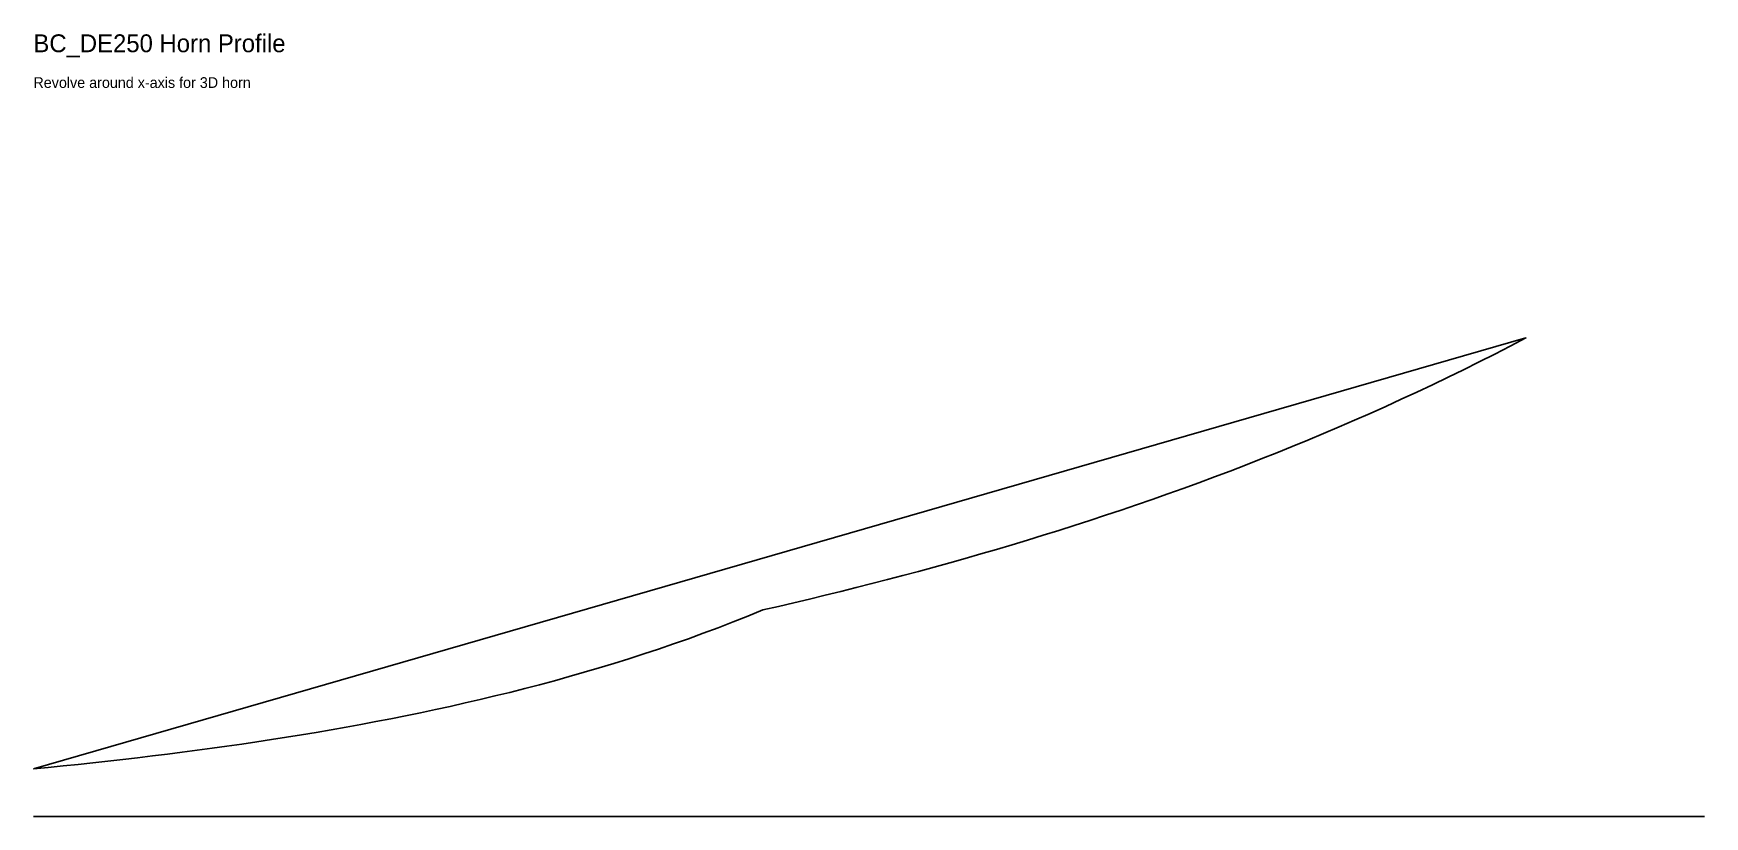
# Model space of a CAD drawing. Extents: x 0 to 468, y 0 to 219.
import ezdxf

# ---------------------------------------------------------------- set-up
doc = ezdxf.new("R2010")
doc.units = 0
doc.layers.get('0').update_dxf_attribs({"linetype": 'CONTINUOUS'})

msp = doc.modelspace()

# ---------------------------------------------------------------- linework, layer by layer
msp.add_line((0, 0), (468, 0))
msp.add_lwpolyline([(0, 13.363), (4.169, 13.769), (8.338, 14.187), (12.507, 14.618), (16.675, 15.062), (20.844, 15.519), (25.013, 15.99), (29.182, 16.476), (33.351, 16.976), (37.52, 17.492), (41.688, 18.023), (45.857, 18.57), (50.026, 19.134), (54.195, 19.715), (58.364, 20.313), (62.533, 20.93), (66.701, 21.566), (70.87, 22.22), (75.039, 22.895), (79.208, 23.59), (83.377, 24.306), (87.546, 25.044), (91.715, 25.805), (95.883, 26.588), (100.052, 27.396), (104.221, 28.228), (108.39, 29.085), (112.559, 29.968), (116.728, 30.878), (120.896, 31.815), (125.065, 32.781), (129.234, 33.776), (133.403, 34.802), (137.572, 35.859), (141.741, 36.948), (145.909, 38.069), (150.078, 39.225), (154.247, 40.416), (158.416, 41.643), (162.585, 42.908), (166.754, 44.211), (170.922, 45.553), (175.091, 46.936), (179.26, 48.361), (183.429, 49.83), (187.598, 51.343), (191.767, 52.902), (195.936, 54.508), (200.104, 56.163), (204.273, 57.868), (204.273, 57.868), (208.634, 58.869), (212.995, 59.887), (217.356, 60.923), (221.717, 61.976), (226.077, 63.048), (230.438, 64.138), (234.799, 65.248), (239.16, 66.376), (243.521, 67.524), (247.882, 68.692), (252.243, 69.879), (256.603, 71.088), (260.964, 72.317), (265.325, 73.568), (269.686, 74.84), (274.047, 76.135), (278.408, 77.451), (282.768, 78.791), (287.129, 80.153), (291.49, 81.539), (295.851, 82.949), (300.212, 84.384), (304.573, 85.843), (308.933, 87.328), (313.294, 88.838), (317.655, 90.374), (322.016, 91.937), (326.377, 93.527), (330.738, 95.145), (335.099, 96.79), (339.459, 98.464), (343.82, 100.167), (348.181, 101.899), (352.542, 103.661), (356.903, 105.454), (361.264, 107.277), (365.624, 109.133), (369.985, 111.02), (374.346, 112.94), (378.707, 114.893), (383.068, 116.88), (387.429, 118.901), (391.79, 120.958), (396.15, 123.049), (400.511, 125.177), (404.872, 127.342), (409.233, 129.544), (413.594, 131.785), (417.955, 134.064)], close=True)

# ---------------------------------------------------------------- texts
for s, height, p in [('BC_DE250 Horn Profile', 5, (0, 214.1)), ('Revolve around x-axis for 3D horn', 3, (0, 204.1))]:
    msp.add_text(s, height=height).set_placement(p)

doc.saveas('drawing.dxf')
